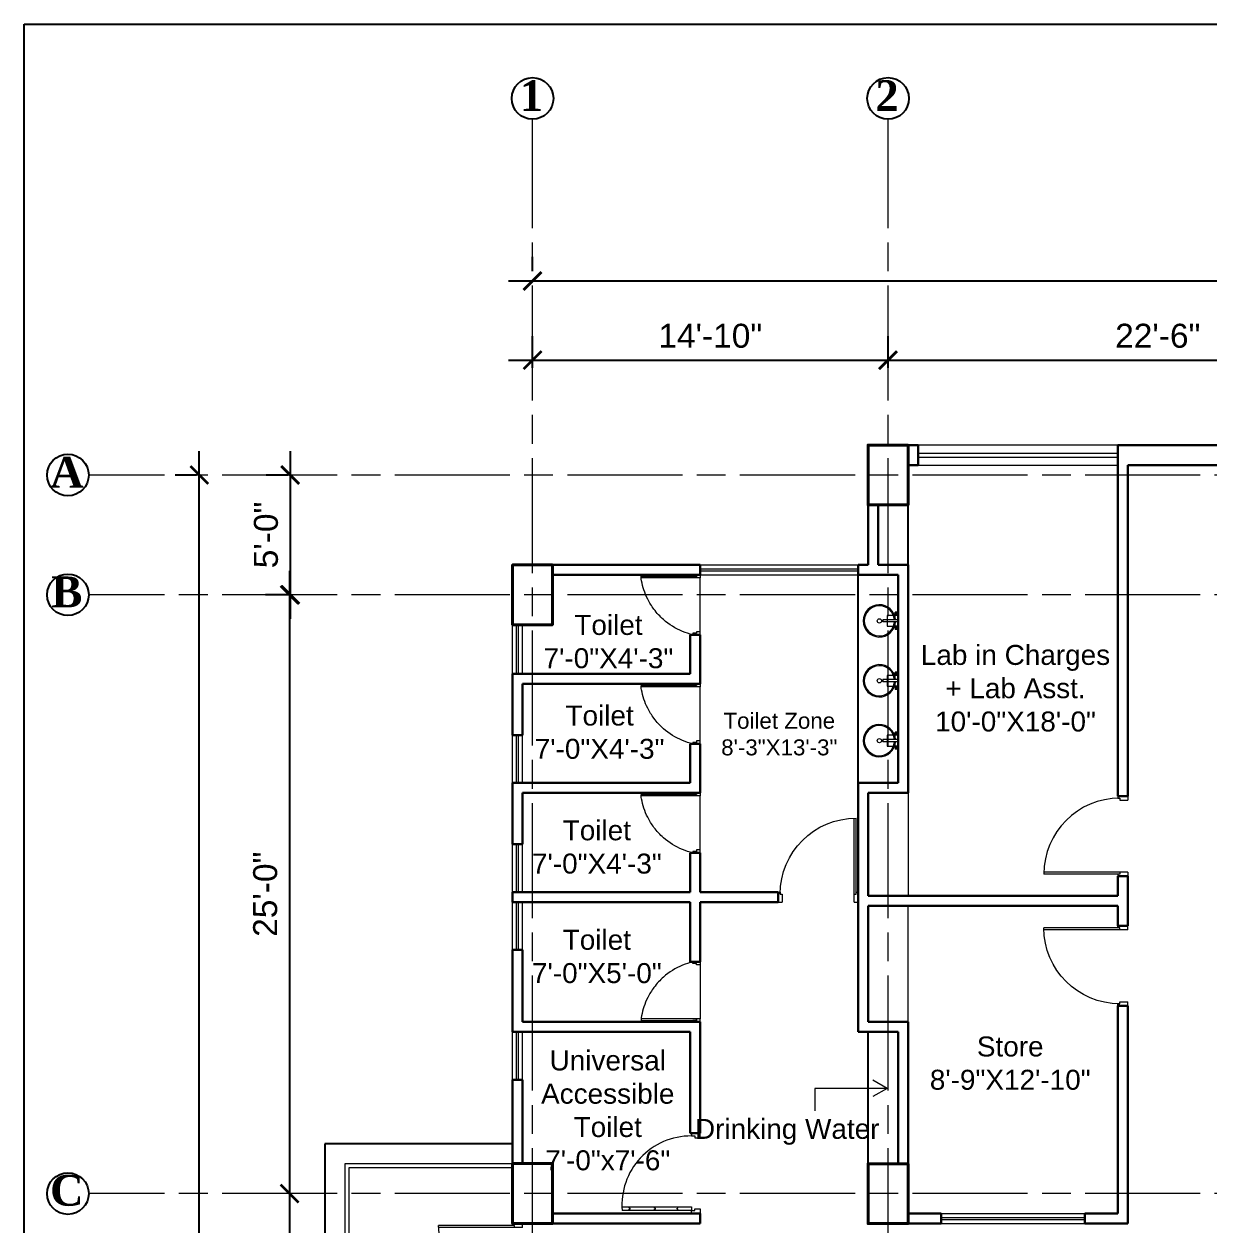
# Model space of a CAD drawing. Header units: inches. Extents: x -12 to 20935469, y -1604 to 24729220.
# Drawn here: x 20863758 to 20864351, y 24724146 to 24724746 of the extents above; entities that cross this region are included whole.
import ezdxf

# ---------------------------------------------------------------- set-up
doc = ezdxf.new("R2010")
doc.units = ezdxf.units.IN
doc.header["$LTSCALE"] = 0.03
doc.header["$MEASUREMENT"] = 0
doc.header["$PDMODE"] = 32
doc.header["$PDSIZE"] = 15
doc.linetypes.add('ACAD_ISO08W100', pattern=[36, 24, -3, 6, -3])
for name, color, linetype, lineweight in [('column', 1, 'Continuous', 40), ('Dim Line', 252, 'Continuous', 13), ('Door', 7, 'Continuous', 18), ('Glass Line', 252, 'Continuous', 9), ('Grid Line', 252, 'Continuous', 18), ('Hatch', 253, 'Continuous', 15), ('Main Wall', 7, 'Continuous', 30), ('STAIR', 46, 'Continuous', 15), ('TOILET FIXTURE', 142, 'Continuous', 5), ('wind.', 150, 'Continuous', 20)]:
    doc.layers.add(name, color=color, linetype=linetype, lineweight=lineweight)
doc.layers.add('TEXT', color=7, linetype='Continuous')
doc.styles.add('2', font='swisscl.ttf')
doc.styles.add('RomanS', font='arial.ttf', dxfattribs={"height": 12})
doc.styles.get("Standard").update_dxf_attribs({"font": 'timesbd.ttf'})
doc.dimstyles.new('Aec_Arch_I', dxfattribs={"dimscale": 96, "dimtxt": 12, "dimasz": 0.09375, "dimexe": 0.125, "dimexo": 0.125, "dimgap": 0.0625, "dimtad": 1, "dimdec": 0, "dimzin": 3, "dimdsep": 46, "dimlunit": 4, "dimtxsty": 'RomanS', "dimblk1": 'ARCHTICK', "dimblk2": 'ARCHTICK', "dimsah": 1, "dimcen": 0.09375, "dimdle": 0.125, "dimadec": 0, "dimazin": 0, "dimtfac": 0.75, "dimtdec": 0, "dimtmove": 2, "dimatfit": 3, "dimldrblk": 'ARCHTICK', "dimfxl": 1, "dimfrac": 1, "dimtolj": 1, "dimtzin": 0, "dimarcsym": 0})

# ---------------------------------------------------------------- blocks, each defined once
blk = doc.blocks.new('$D40')
at = {"layer": 'Door'}
for p, q in [((1, 4), (1, 42)), ((2, 0), (2, 41.99)), ((1, 5), (0, 5)), ((2, 0), (0, 0)), ((2, 4), (1, 4)), ((39, 4), (38, 4)), ((38, 4), (38, 0)), ((40, 0), (38, 0)), ((40, 5), (38.99, 5)), ((39, 5), (39, 4))]:
    blk.add_line(p, q, dxfattribs=at)
blk.add_arc((1, 4), 38, 0, 90, dxfattribs=at)
blk = doc.blocks.new('sssss-flat-876')
at = {"layer": 'Door', "linetype": 'Continuous', "ltscale": 3}
blk.add_line((3666.52, 84027.2), (3666.52, 84055.74), dxfattribs=at)
at = {"layer": 'Door', "linetype": 'Continuous', "ltscale": 3, "extrusion": (-7.21527e-09, -3.35624e-18, 1), "elevation": 0}
for points in [[(3666.52, 84057.2), (3666.52, 84055.74), (3668.35, 84055.74), (3668.35, 84056.47), (3670.18, 84056.47), (3670.18, 84057.2)], [(3668.35, 84055.74), (3696.16, 84055.74), (3696.16, 84056.47), (3668.35, 84056.47)]]:
    blk.add_lwpolyline(points, close=True, dxfattribs=at)
at = {"layer": 'Door', "linetype": 'Continuous', "ltscale": 3, "flags": 128}
blk.add_lwpolyline([(3670.18, 84027.2, 0.04096), (3675.47, 84028.9, 0.082496), (3684.93, 84034.78, 0.052187), (3689.72, 84039.97, 0.043988), (3692.86, 84045.05, 0.036571), (3694.75, 84049.63, 0.034751), (3695.92, 84054.2, 0.011435), (3696.16, 84055.74)], format="xyb", dxfattribs=at)
at = {"layer": 'Door', "linetype": 'Continuous', "ltscale": 3}
blk.add_lwpolyline([(3666.52, 84027.2), (3666.52, 84028.66), (3668.35, 84028.66), (3668.35, 84027.93), (3670.18, 84027.93), (3670.18, 84027.2)], close=True, dxfattribs=at)
blk = doc.blocks.new('Door_45')
at = {"layer": 'Door'}
for p, q in [((1.5, 4.97), (1.5, 43.97)), ((3.5, 44.03), (3.5, 4.97)), ((1.5, 40.03), (2.25, 40.03)), ((2.25, 40.03), (2.25, 39.53)), ((2.25, 39.53), (2.75, 39.53)), ((2.75, 39.53), (2.75, 40.03)), ((2.75, 40.03), (3.5, 40.03)), ((1.5, 25.77), (2.25, 25.77)), ((2.25, 25.77), (2.25, 25.27)), ((2.25, 25.27), (2.75, 25.27)), ((2.75, 25.77), (3.5, 25.77)), ((2.75, 25.27), (2.75, 25.77)), ((1.5, 12.57), (2.25, 12.57)), ((2.25, 12.57), (2.25, 13.07)), ((2.25, 13.07), (2.75, 13.07)), ((2.75, 13.07), (2.75, 12.57)), ((2.75, 12.57), (3.5, 12.57)), ((0, -0.03), (0, 4.97)), ((0, 4.97), (1.5, 4.97)), ((3.5, 4.97), (1.5, 4.97)), ((1.5, 4.97), (1.5, 2.97)), ((1.5, 2.97), (2.5, 2.97)), ((2.5, 2.97), (2.5, -0.03)), ((42.5, 3), (42.5, -0.03)), ((43.5, 3), (42.5, 3)), ((45, 5), (43.5, 5)), ((43.5, 5), (43.5, 3)), ((45, -0.03), (45, 5)), ((2.5, -0.03), (0, -0.03)), ((42.5, -0.03), (45, -0.03))]:
    blk.add_line(p, q, dxfattribs=at)
blk.add_arc((4.66, 5.26), 38.84, 359.62325, 94.66847, dxfattribs=at)
blk = doc.blocks.new('7-flat-72')
at = {"layer": 'Glass Line', "color": 8, "ltscale": 20}
for p, q in [((-64476.55, 376959.41), (-64476.55, 376966.61)), ((-64475.47, 376966.61), (-64476.55, 376966.61)), ((-64475.47, 376959.41), (-64475.47, 376966.61)), ((-64478.71, 376960.49), (-64480.33, 376960.49)), ((-64480.33, 376959.52), (-64480.33, 376960.49)), ((-64478.71, 376959.52), (-64480.33, 376959.52)), ((-64480.33, 376959.05), (-64480.33, 376959.41)), ((-64478.71, 376959.41), (-64480.33, 376959.41)), ((-64478.71, 376959.05), (-64480.33, 376959.05)), ((-64480.28, 376959.52), (-64480.28, 376960.49)), ((-64480.15, 376959.52), (-64480.15, 376960.49)), ((-64480.15, 376959.41), (-64480.15, 376959.52)), ((-64479.92, 376959.52), (-64479.92, 376960.49)), ((-64479.52, 376959.52), (-64479.52, 376960.49)), ((-64479.13, 376959.52), (-64479.13, 376960.49)), ((-64478.9, 376959.52), (-64478.9, 376960.49)), ((-64478.89, 376959.41), (-64478.89, 376959.52)), ((-64478.77, 376959.52), (-64478.77, 376960.49)), ((-64478.71, 376959.52), (-64478.71, 376960.49)), ((-64478.71, 376959.05), (-64478.71, 376959.41)), ((-64475.11, 376959.41), (-64476.91, 376959.41)), ((-64476.91, 376959.05), (-64476.91, 376959.41)), ((-64475.11, 376959.05), (-64476.91, 376959.05)), ((-64475.11, 376959.05), (-64475.11, 376959.41)), ((-64473.31, 376960.49), (-64471.69, 376960.49)), ((-64473.31, 376959.52), (-64473.31, 376960.49)), ((-64473.31, 376959.52), (-64471.69, 376959.52)), ((-64473.31, 376959.05), (-64473.31, 376959.41)), ((-64473.31, 376959.41), (-64471.69, 376959.41)), ((-64473.31, 376959.05), (-64471.69, 376959.05)), ((-64473.26, 376959.52), (-64473.26, 376960.49)), ((-64473.13, 376959.52), (-64473.13, 376960.49)), ((-64473.13, 376959.41), (-64473.13, 376959.52)), ((-64472.9, 376959.52), (-64472.9, 376960.49)), ((-64472.5, 376959.52), (-64472.5, 376960.49)), ((-64472.11, 376959.52), (-64472.11, 376960.49)), ((-64471.88, 376959.52), (-64471.88, 376960.49)), ((-64471.87, 376959.41), (-64471.87, 376959.52)), ((-64471.75, 376959.52), (-64471.75, 376960.49)), ((-64471.69, 376959.52), (-64471.69, 376960.49)), ((-64471.69, 376959.05), (-64471.69, 376959.41))]:
    blk.add_line(p, q, dxfattribs=at)
blk.add_circle((-64476.02, 376968.4, 0), 1.08, dxfattribs=at)
for radius, start, end in [(8.1, 273.83345, 266.18834), (7.55, 274.11503, 265.90676)]:
    blk.add_arc((-64476.02, 376968.4, 0), radius, start, end, dxfattribs=at)
blk = doc.blocks.new('SFSFSFS-flat-72')
at = {"layer": 'TOILET FIXTURE', "ltscale": 0.2}
blk.add_lwpolyline([(-3918.47, -3608.1), (-3918.47, -3602.7), (-3923.87, -3602.7), (-3923.87, -3608.1)], close=True, dxfattribs=at)
at = {"layer": 'TOILET FIXTURE', "ltscale": 20}
blk.add_blockref('7-flat-72', (60554.84, -380567.16), dxfattribs=at)
blk = doc.blocks.new('_ArchTick')
at = {"color": 0, "linetype": 'ByBlock', "lineweight": 35, "const_width": 0.15}
blk.add_lwpolyline([(-0.5, -0.5), (0.5, 0.5)], dxfattribs=at)
blk = doc.blocks.new('*D14')
at = {"layer": 'Defpoints', "color": 0, "transparency": 16777216}
for p in [(20831126.28, 24724578.17), (20830948.31, 24724562.27), (20831126.28, 24724562.27)]:
    blk.add_point(p, dxfattribs=at)
at = {"layer": 'Dim Line', "color": 0, "lineweight": -2, "transparency": 16777216}
for p, q in [((20830948.31, 24724574.27), (20830948.31, 24724590.17)), ((20831126.28, 24724574.27), (20831126.28, 24724590.17)), ((20830936.31, 24724578.17), (20831138.28, 24724578.17))]:
    blk.add_line(p, q, dxfattribs=at)
at = {"layer": 'Dim Line', "color": 0, "lineweight": -2, "transparency": 16777216, "xscale": 9, "yscale": 9, "zscale": 9, "rotation": 180}
blk.add_blockref('_ArchTick', (20830948.31, 24724578.17), dxfattribs=at)
at = {"layer": 'Dim Line', "color": 0, "lineweight": -2, "transparency": 16777216, "xscale": 9, "yscale": 9, "zscale": 9}
blk.add_blockref('_ArchTick', (20831126.28, 24724578.17), dxfattribs=at)
at = {"layer": 'Dim Line', "color": 0, "transparency": 16777216, "insert": (20831037.29, 24724590.29), "char_height": 12, "attachment_point": 5, "style": 'RomanS'}
blk.add_mtext('\\A1;14\'-10"', dxfattribs=at)
blk = doc.blocks.new('*D7')
at = {"layer": 'Defpoints', "color": 0, "transparency": 16777216}
for p in [(20831396.28, 24724578.17), (20831396.28, 24724578.17), (20831126.28, 24724562.27)]:
    blk.add_point(p, dxfattribs=at)
at = {"layer": 'Dim Line', "color": 0, "lineweight": -2, "transparency": 16777216}
for p, q in [((20831126.28, 24724574.27), (20831126.28, 24724590.17)), ((20831114.28, 24724578.17), (20831408.28, 24724578.17))]:
    blk.add_line(p, q, dxfattribs=at)
at = {"layer": 'Dim Line', "color": 0, "lineweight": -2, "transparency": 16777216, "xscale": 9, "yscale": 9, "zscale": 9, "rotation": 180}
blk.add_blockref('_ArchTick', (20831126.28, 24724578.17), dxfattribs=at)
at = {"layer": 'Dim Line', "color": 0, "lineweight": -2, "transparency": 16777216, "xscale": 9, "yscale": 9, "zscale": 9}
blk.add_blockref('_ArchTick', (20831396.28, 24724578.17), dxfattribs=at)
at = {"layer": 'Dim Line', "color": 0, "transparency": 16777216, "insert": (20831261.28, 24724590.29), "char_height": 12, "attachment_point": 5, "style": 'RomanS'}
blk.add_mtext('\\A1;22\'-6"', dxfattribs=at)
blk = doc.blocks.new('*D13')
at = {"layer": 'Defpoints', "color": 0, "transparency": 16777216}
for p in [(20832951.75, 24724617.81), (20830948.31, 24724610.75), (20832951.75, 24724610.75)]:
    blk.add_point(p, dxfattribs=at)
at = {"layer": 'Dim Line', "color": 0, "lineweight": -2, "transparency": 16777216}
for p, q in [((20830948.31, 24724622.75), (20830948.31, 24724629.81)), ((20832951.75, 24724622.75), (20832951.75, 24724629.81)), ((20830936.31, 24724617.81), (20832963.75, 24724617.81))]:
    blk.add_line(p, q, dxfattribs=at)
at = {"layer": 'Dim Line', "color": 0, "lineweight": -2, "transparency": 16777216, "xscale": 9, "yscale": 9, "zscale": 9, "rotation": 180}
blk.add_blockref('_ArchTick', (20830948.31, 24724617.81), dxfattribs=at)
at = {"layer": 'Dim Line', "color": 0, "lineweight": -2, "transparency": 16777216, "xscale": 9, "yscale": 9, "zscale": 9}
blk.add_blockref('_ArchTick', (20832951.75, 24724617.81), dxfattribs=at)
at = {"layer": 'Dim Line', "color": 0, "transparency": 16777216, "insert": (20831950.03, 24724629.94), "char_height": 12, "attachment_point": 5, "style": 'RomanS'}
blk.add_mtext('\\A1;166\'-11"', dxfattribs=at)
blk = doc.blocks.new('*D15')
at = {"layer": 'Defpoints', "color": 0, "transparency": 16777216}
for p in [(20830837.98, 24724520.61), (20830827.05, 24724460.62), (20830837.98, 24724460.62)]:
    blk.add_point(p, dxfattribs=at)
at = {"layer": 'Dim Line', "color": 0, "lineweight": -2, "transparency": 16777216}
for p, q in [((20830827.05, 24724532.61), (20830827.05, 24724448.62)), ((20830825.98, 24724520.61), (20830815.05, 24724520.61)), ((20830825.98, 24724460.62), (20830815.05, 24724460.62))]:
    blk.add_line(p, q, dxfattribs=at)
at = {"layer": 'Dim Line', "color": 0, "lineweight": -2, "transparency": 16777216, "xscale": 9, "yscale": 9, "zscale": 9}
for p, rotation in [((20830827.05, 24724520.61), 90), ((20830827.05, 24724460.62), 270)]:
    blk.add_blockref('_ArchTick', p, dxfattribs=dict(at, rotation=rotation))
at = {"layer": 'Dim Line', "color": 0, "transparency": 16777216, "insert": (20830814.93, 24724490.61), "char_height": 12, "attachment_point": 5, "rotation": 90, "style": 'RomanS'}
blk.add_mtext('\\A1;5\'-0"', dxfattribs=at)
blk = doc.blocks.new('*D16')
at = {"layer": 'Defpoints', "color": 0, "transparency": 16777216}
for p in [(20830837.98, 24724460.62), (20830826.68, 24724160.75), (20830826.68, 24724160.75)]:
    blk.add_point(p, dxfattribs=at)
at = {"layer": 'Dim Line', "color": 0, "lineweight": -2, "transparency": 16777216}
for p, q in [((20830826.68, 24724472.62), (20830826.68, 24724148.75)), ((20830825.98, 24724460.62), (20830814.68, 24724460.62)), ((20830838.68, 24724160.75), (20830838.68, 24724160.75))]:
    blk.add_line(p, q, dxfattribs=at)
at = {"layer": 'Dim Line', "color": 0, "lineweight": -2, "transparency": 16777216, "xscale": 9, "yscale": 9, "zscale": 9}
for p, rotation in [((20830826.68, 24724460.62), 90), ((20830826.68, 24724160.75), 270)]:
    blk.add_blockref('_ArchTick', p, dxfattribs=dict(at, rotation=rotation))
at = {"layer": 'Dim Line', "color": 0, "transparency": 16777216, "insert": (20830814.55, 24724310.68), "char_height": 12, "attachment_point": 5, "rotation": 90, "style": 'RomanS'}
blk.add_mtext('\\A1;25\'-0"', dxfattribs=at)
blk = doc.blocks.new('*D17')
at = {"layer": 'Defpoints', "color": 0, "transparency": 16777216}
for p in [(20830826.68, 24724160.75), (20830826.68, 24724010.75), (20830826.68, 24724010.75)]:
    blk.add_point(p, dxfattribs=at)
at = {"layer": 'Dim Line', "color": 0, "lineweight": -2, "transparency": 16777216}
for p, q in [((20830826.68, 24724172.75), (20830826.68, 24723998.75)), ((20830838.68, 24724160.75), (20830838.68, 24724160.75)), ((20830838.68, 24724010.75), (20830838.68, 24724010.75))]:
    blk.add_line(p, q, dxfattribs=at)
at = {"layer": 'Dim Line', "color": 0, "lineweight": -2, "transparency": 16777216, "xscale": 9, "yscale": 9, "zscale": 9}
for p, rotation in [((20830826.68, 24724160.75), 90), ((20830826.68, 24724010.75), 270)]:
    blk.add_blockref('_ArchTick', p, dxfattribs=dict(at, rotation=rotation))
at = {"layer": 'Dim Line', "color": 0, "transparency": 16777216, "insert": (20830814.55, 24724085.75), "char_height": 12, "attachment_point": 5, "rotation": 90, "style": 'RomanS'}
blk.add_mtext('\\A1;12\'-6"', dxfattribs=at)
blk = doc.blocks.new('*D20')
at = {"layer": 'Defpoints', "color": 0, "transparency": 16777216}
for p in [(20830781.52, 24724520.61), (20830792.16, 24724520.61), (20830792.16, 24723648.75)]:
    blk.add_point(p, dxfattribs=at)
at = {"layer": 'Dim Line', "color": 0, "lineweight": -2, "transparency": 16777216}
for p, q in [((20830781.52, 24723636.75), (20830781.52, 24724532.61)), ((20830780.16, 24724520.61), (20830769.52, 24724520.61)), ((20830780.16, 24723648.75), (20830769.52, 24723648.75))]:
    blk.add_line(p, q, dxfattribs=at)
at = {"layer": 'Dim Line', "color": 0, "lineweight": -2, "transparency": 16777216, "xscale": 9, "yscale": 9, "zscale": 9}
for p, rotation in [((20830781.52, 24724520.61), 90), ((20830781.52, 24723648.75), 270)]:
    blk.add_blockref('_ArchTick', p, dxfattribs=dict(at, rotation=rotation))
at = {"layer": 'Dim Line', "color": 0, "transparency": 16777216, "insert": (20830769.39, 24724084.68), "char_height": 12, "attachment_point": 5, "rotation": 90, "style": 'RomanS'}
blk.add_mtext('\\A1;72\'-8"', dxfattribs=at)
blk = doc.blocks.new('fff')
at = {"layer": 'Grid Line', "color": 252, "linetype": 'ACAD_ISO08W100', "lineweight": 9, "ltscale": 80, "true_color": 0x939598}
for p, q in [((20830948.31, 24723521.1), (20830948.31, 24724698.78)), ((20831126.28, 24723521.11), (20831126.28, 24724698.79)), ((20833096.95, 24724520.61), (20830726.15, 24724520.61)), ((20833096.95, 24724460.62), (20830726.15, 24724460.62)), ((20833096.95, 24724160.75), (20830726.15, 24724160.75))]:
    blk.add_line(p, q, dxfattribs=at)
at = {"layer": 'Dim Line'}
for base, p1, p2, picture, middle in [((20832951.75, 24724617.81), (20830948.31, 24724610.75), (20832951.75, 24724610.75), '*D13', (20831950.03, 24724629.94)), ((20831126.28, 24724578.17), (20830948.31, 24724562.27), (20831126.28, 24724562.27), '*D14', (20831037.29, 24724590.29)), ((20831396.28, 24724578.17), (20831126.28, 24724562.27), (20831396.28, 24724578.17), '*D7', (20831261.28, 24724590.29))]:
    dim = blk.add_linear_dim(base=base, p1=p1, p2=p2, dimstyle='Aec_Arch_I', dxfattribs=at)
    dim.commit()
    dim.dimension.update_dxf_attribs({"geometry": picture, "text_midpoint": middle})
for base, p1, p2, picture, middle in [((20830781.52, 24724520.61), (20830792.16, 24723648.75), (20830792.16, 24724520.61), '*D20', (20830769.39, 24724084.68)), ((20830827.05, 24724460.62), (20830837.98, 24724520.61), (20830837.98, 24724460.62), '*D15', (20830814.93, 24724490.61)), ((20830826.68, 24724160.75), (20830837.98, 24724460.62), (20830826.68, 24724160.75), '*D16', (20830814.55, 24724310.68)), ((20830826.68, 24724010.75), (20830826.68, 24724160.75), (20830826.68, 24724010.75), '*D17', (20830814.55, 24724085.75))]:
    dim = blk.add_linear_dim(base=base, p1=p1, p2=p2, angle=90, dimstyle='Aec_Arch_I', dxfattribs=at)
    dim.commit()
    dim.dimension.update_dxf_attribs({"geometry": picture, "text_midpoint": middle})

msp = doc.modelspace()

# ---------------------------------------------------------------- linework, layer by layer
for p, q in [((20864200.5, 24724475.62), (20864200.5, 24724505.6)), ((20864002.53, 24724475.62), (20864002.53, 24724475.62)), ((20864175.5, 24724366.39), (20864175.5, 24724470.62)), ((20864180.5, 24724175.73), (20864180.5, 24724241.77)), ((20863908.53, 24724185.73), (20863908.53, 24723635.74)), ((20864002.53, 24724185.73), (20863908.53, 24724185.73)), ((20864091.5, 24724150.78), (20864096.5, 24724150.78))]:
    msp.add_line(p, q)
at = {"layer": 'column', "lineweight": 40, "ltscale": 20}
for points in [[(20864200.5, 24724535.62), (20864180.5, 24724535.62), (20864180.5, 24724505.62), (20864200.5, 24724505.62)], [(20864022.53, 24724475.62), (20864002.53, 24724475.62), (20864002.53, 24724445.62), (20864022.53, 24724445.62)], [(20864022.53, 24724175.75), (20864002.53, 24724175.75), (20864002.53, 24724145.75), (20864022.53, 24724145.75)], [(20864200.5, 24724175.73), (20864180.5, 24724175.73), (20864180.5, 24724145.75), (20864200.5, 24724145.75)]]:
    msp.add_lwpolyline(points, close=True, dxfattribs=at)
at = {"layer": 'Defpoints'}
msp.add_lwpolyline([(20863758, 24724746.49), (20866196.87, 24724746.49), (20866196.87, 24723287.97), (20863758, 24723287.97)], close=True, dxfattribs=at)
at = {"layer": 'Hatch', "lineweight": 5}
for p, q in [((20864200.5, 24724361.39), (20864200.5, 24724309.79)), ((20864200.5, 24724246.77), (20864200.5, 24724304.79))]:
    msp.add_line(p, q, dxfattribs=at)
at = {"layer": 'Main Wall'}
for p, q in [((20864445.5, 24724535.62), (20864305.5, 24724535.62)), ((20864305.5, 24724359.79), (20864305.5, 24724535.62)), ((20864310.5, 24724525.6), (20864445.5, 24724525.63)), ((20864310.5, 24724359.79), (20864310.5, 24724525.62)), ((20864180.5, 24724475.62), (20864180.5, 24724505.62)), ((20864185.5, 24724475.62), (20864185.5, 24724505.62)), ((20864022.53, 24724475.62), (20864096.5, 24724475.62)), ((20864022.53, 24724470.62), (20864096.5, 24724470.62)), ((20864096.5, 24724470.62), (20864096.5, 24724475.62)), ((20864175.5, 24724475.62), (20864180.5, 24724475.62)), ((20864175.5, 24724470.62), (20864175.5, 24724475.62)), ((20864175.5, 24724470.62), (20864195.5, 24724470.62)), ((20864185.5, 24724475.62), (20864200.5, 24724475.62)), ((20864195.5, 24724366.39), (20864195.5, 24724470.62)), ((20864200.5, 24724361.39), (20864200.5, 24724475.62)), ((20864091.5, 24724440.62), (20864096.5, 24724440.62)), ((20864091.5, 24724440.62), (20864091.5, 24724421)), ((20864091.5, 24724421), (20864002.53, 24724421)), ((20864002.53, 24724390.39), (20864002.53, 24724421)), ((20864096.5, 24724416), (20864007.53, 24724416)), ((20864007.53, 24724390.39), (20864002.53, 24724390.39)), ((20864091.5, 24724386), (20864091.5, 24724366.39)), ((20864096.5, 24724386), (20864091.5, 24724386)), ((20864091.5, 24724366.39), (20864002.53, 24724366.39)), ((20864002.53, 24724335.77), (20864002.53, 24724366.39)), ((20864175.5, 24724311.77), (20864175.5, 24724366.39)), ((20864175.5, 24724366.39), (20864195.5, 24724366.39)), ((20864007.53, 24724361.39), (20864007.53, 24724335.77)), ((20864096.5, 24724361.39), (20864007.53, 24724361.39)), ((20864180.5, 24724309.79), (20864180.5, 24724361.39)), ((20864180.5, 24724361.39), (20864200.5, 24724361.39)), ((20864310.5, 24724359.79), (20864305.5, 24724359.79)), ((20864007.53, 24724335.77), (20864002.53, 24724335.77)), ((20864096.5, 24724331.39), (20864091.5, 24724331.39)), ((20864305.5, 24724319.79), (20864305.5, 24724309.79)), ((20864310.5, 24724319.79), (20864305.5, 24724319.79)), ((20864310.5, 24724319.79), (20864310.5, 24724294.79)), ((20864002.53, 24724311.77), (20864091.5, 24724311.77)), ((20864002.53, 24724306.77), (20864002.53, 24724311.77)), ((20864135.5, 24724306.77), (20864135.5, 24724311.77)), ((20864175.5, 24724241.77), (20864175.5, 24724311.77)), ((20864305.5, 24724309.79), (20864180.5, 24724309.79)), ((20864091.5, 24724306.77), (20864002.53, 24724306.77)), ((20864091.5, 24724276.77), (20864091.5, 24724306.77)), ((20864096.5, 24724276.77), (20864096.5, 24724306.77)), ((20864135.5, 24724306.77), (20864096.5, 24724306.77)), ((20864305.5, 24724304.79), (20864180.5, 24724304.79)), ((20864180.5, 24724246.77), (20864180.5, 24724304.79)), ((20864305.5, 24724304.79), (20864305.5, 24724294.79)), ((20864310.5, 24724294.79), (20864305.5, 24724294.79)), ((20864007.53, 24724282.77), (20864002.53, 24724282.77)), ((20864007.53, 24724282.77), (20864007.53, 24724246.77)), ((20864096.5, 24724276.77), (20864091.5, 24724276.77)), ((20864305.5, 24724150.75), (20864305.5, 24724254.79)), ((20864310.5, 24724254.79), (20864305.5, 24724254.79)), ((20864310.5, 24724145.75), (20864310.5, 24724254.79)), ((20864007.53, 24724246.77), (20864096.5, 24724246.77)), ((20864091.5, 24724190.93), (20864091.5, 24724241.77)), ((20864096.5, 24724190.93), (20864096.5, 24724246.77)), ((20864175.5, 24724241.77), (20864195.5, 24724241.77)), ((20864180.5, 24724246.77), (20864200.5, 24724246.77)), ((20864195.5, 24724175.75), (20864195.5, 24724241.77)), ((20864200.5, 24724175.75), (20864200.5, 24724246.77)), ((20864002.53, 24724175.75), (20864002.53, 24724217.77)), ((20864007.53, 24724217.77), (20864002.53, 24724217.77)), ((20864096.5, 24724190.93), (20864091.5, 24724190.93)), ((20864096.5, 24724150.78), (20864022.53, 24724150.78)), ((20864096.5, 24724145.75), (20864022.53, 24724145.75)), ((20864096.5, 24724150.78), (20864096.5, 24724145.75)), ((20864200.5, 24724150.75), (20864217, 24724150.75)), ((20864200.5, 24724145.75), (20864217, 24724145.75)), ((20864217, 24724150.75), (20864217, 24724145.75)), ((20864289, 24724150.75), (20864305.5, 24724150.75)), ((20864289, 24724150.75), (20864289, 24724145.75)), ((20864289, 24724145.75), (20864310.5, 24724145.75))]:
    msp.add_line(p, q, dxfattribs=at)
msp.add_lwpolyline([(20864200.5, 24724535.61), (20864205.51, 24724535.61), (20864205.51, 24724525.62), (20864200.5, 24724525.62)], close=True, dxfattribs=at)
for points in [[(20864096.5, 24724440.62), (20864096.5, 24724416)], [(20864007.53, 24724416), (20864007.53, 24724390.39)], [(20864096.5, 24724386), (20864096.5, 24724361.39)], [(20864091.5, 24724331.39), (20864091.5, 24724311.77)], [(20864096.5, 24724331.39), (20864096.5, 24724311.77)], [(20864096.5, 24724311.77), (20864135.5, 24724311.77)], [(20864091.5, 24724241.77), (20864002.53, 24724241.77), (20864002.53, 24724282.77)], [(20864007.53, 24724217.77), (20864007.53, 24724175.75)]]:
    msp.add_lwpolyline(points, dxfattribs=at)
at = {"layer": 'STAIR', "color": 253, "lineweight": 5}
for p, q in [((20864190.1, 24724213.46), (20864182.8, 24724217.5)), ((20864190.1, 24724213.46), (20864153.87, 24724213.46)), ((20864153.87, 24724213.46), (20864153.87, 24724202.22)), ((20864190.1, 24724213.46), (20864182.8, 24724209.43)), ((20863918.53, 24724175.73), (20863918.53, 24723635.74)), ((20864002.53, 24724175.73), (20863918.53, 24724175.73)), ((20863920.53, 24724173.73), (20863920.53, 24723635.74)), ((20864002.53, 24724173.73), (20863920.53, 24724173.73))]:
    msp.add_line(p, q, dxfattribs=at)
at = {"layer": 'TEXT'}
for centre in [(20864012.53, 24724709.2), (20864190.5, 24724709.21), (20863779.95, 24724520.61), (20863779.95, 24724460.62), (20863779.95, 24724160.75)]:
    msp.add_circle(centre, 10.42, dxfattribs=at)
at = {"layer": 'wind.'}
for p, q in [((20864200.5, 24724531.58), (20864200.5, 24724531.58)), ((20864205.5, 24724531.62), (20864205.51, 24724531.62)), ((20864200.5, 24724529.58), (20864200.5, 24724529.58)), ((20864205.5, 24724529.62), (20864205.51, 24724529.62))]:
    msp.add_line(p, q, dxfattribs=at)
at = {"layer": 'wind.', "lineweight": 5}
for p, q in [((20864305.5, 24724535.62), (20864205.51, 24724535.62)), ((20864205.51, 24724531.58), (20864305.5, 24724531.6)), ((20864205.51, 24724529.58), (20864305.5, 24724529.6)), ((20864205.51, 24724525.62), (20864305.5, 24724525.6)), ((20864096.5, 24724475.62), (20864175.5, 24724475.62)), ((20864096.5, 24724473.62), (20864175.5, 24724473.62)), ((20864096.5, 24724472.62), (20864175.5, 24724472.62)), ((20864096.5, 24724470.62), (20864175.5, 24724470.62)), ((20864002.53, 24724420.99), (20864002.53, 24724445.61)), ((20864004.53, 24724420.99), (20864004.53, 24724445.61)), ((20864005.53, 24724420.99), (20864005.53, 24724445.61)), ((20864007.53, 24724420.99), (20864007.53, 24724445.61)), ((20864002.53, 24724366.39), (20864002.53, 24724390.39)), ((20864004.53, 24724366.39), (20864004.53, 24724390.39)), ((20864005.53, 24724366.39), (20864005.53, 24724390.39)), ((20864007.53, 24724366.39), (20864007.53, 24724390.39)), ((20864002.53, 24724311.77), (20864002.53, 24724335.77)), ((20864004.53, 24724311.77), (20864004.53, 24724335.77)), ((20864005.53, 24724311.77), (20864005.53, 24724335.77)), ((20864007.53, 24724311.77), (20864007.53, 24724335.77)), ((20864002.53, 24724282.77), (20864002.53, 24724306.77)), ((20864004.53, 24724282.77), (20864004.53, 24724306.77)), ((20864005.53, 24724282.77), (20864005.53, 24724306.77)), ((20864007.53, 24724282.77), (20864007.53, 24724306.77)), ((20864002.53, 24724217.77), (20864002.53, 24724241.77)), ((20864004.53, 24724217.77), (20864004.53, 24724241.77)), ((20864005.53, 24724217.77), (20864005.53, 24724241.77)), ((20864007.53, 24724217.77), (20864007.53, 24724241.77)), ((20864217, 24724150.75), (20864289, 24724150.75)), ((20864217, 24724148.75), (20864289, 24724148.75)), ((20864217, 24724147.75), (20864289, 24724147.75)), ((20864217, 24724145.75), (20864303, 24724145.75))]:
    msp.add_line(p, q, dxfattribs=at)

# ---------------------------------------------------------------- block references
msp.add_blockref('fff', (33064.22, 0))
at = {"layer": 'Door', "ltscale": 20, "xscale": -1}
for p in [(20867763.03, 24640413.42), (20867763.03, 24640358.8), (20867763.03, 24640304.18)]:
    msp.add_blockref('sssss-flat-876', p, dxfattribs=at)
at = {"layer": 'Door', "rotation": 90.00000000000001}
msp.add_blockref('$D40', (20864310.5, 24724319.79), dxfattribs=at)
at = {"layer": 'Door', "xscale": -1}
msp.add_blockref('$D40', (20864175.5, 24724306.77), dxfattribs=at)
at = {"layer": 'Door', "xscale": -1, "rotation": 90}
for p in [(20864310.5, 24724294.79), (20864007.53, 24724145.75)]:
    msp.add_blockref('$D40', p, dxfattribs=at)
at = {"layer": 'Door', "ltscale": 20, "rotation": 180}
msp.add_blockref('sssss-flat-876', (20867763.03, 24808303.97), dxfattribs=at)
at = {"layer": 'Door', "color": 250, "ltscale": 20, "xscale": 0.8888888888759539, "yscale": 0.8888888888759539, "zscale": 0.8888888888759539, "rotation": 90.00000000000001}
msp.add_blockref('Door_45', (20864096.47, 24724150.93), dxfattribs=at)
at = {"layer": 'TOILET FIXTURE', "ltscale": 20, "rotation": 90.00000000000001}
for p in [(20860587.4, 24728368.76), (20860587.4, 24728338.76), (20860587.4, 24728308.76)]:
    msp.add_blockref('SFSFSFS-flat-72', p, dxfattribs=at)

# ---------------------------------------------------------------- texts
at = {"layer": 'TEXT', "char_height": 15.435, "width": 227.4581, "attachment_point": 8, "rotation": 0}
for s, insert in [('\\A1;1', (20864012.02, 24724702.9)), ('\\A1;2', (20864189.99, 24724702.91)), ('\\A1;A', (20863779.44, 24724514.31)), ('\\A1;B', (20863779.44, 24724454.32)), ('\\A1;C', (20863779.44, 24724154.45))]:
    msp.add_mtext(s, dxfattribs=dict(at, insert=insert))
at = {"layer": 'TEXT', "color": 30, "lineweight": 5, "ltscale": 20, "attachment_point": 2, "style": '2'}
for s, width, gutter_width, insert, char_height in [('{\\fArial|b0|i0|c0|p34;\\C0;Toilet \\P7\'-0"X4\'-3"}', 104.7597, 0.5, (20864050.54, 24724450.54), 10), ('{\\fArial|b0|i0|c0|p34;\\C0;Lab in Charges + Lab Asst. \\P10\'-0"X18\'-0"}', 104.7597, 0.5, (20864254.28, 24724435.52), 10), ('{\\fArial|b0|i0|c0|p34;\\C0;Toilet \\P7\'-0"X4\'-3"}', 104.7597, 0.5, (20864046.11, 24724405.16), 10), ('{\\fArial|b0|i0|c0|p34;\\C0;Toilet Zone\\P8\'-3"X13\'-3"}', 104.7597, 0.5, (20864136.05, 24724401.56), 8), ('{\\fArial|b0|i0|c0|p34;\\C0;Toilet \\P7\'-0"X4\'-3"}', 104.7597, 0.5, (20864044.73, 24724347.69), 10), ('{\\fArial|b0|i0|c0|p34;\\C0;Toilet \\P7\'-0"X5\'-0"}', 104.7597, 0.5, (20864044.73, 24724292.85), 10), ('{\\fArial|b0|i0|c0|p34;\\C0;Store\\P8\'-9"X12\'-10"}', 104.7597, 0.5, (20864251.64, 24724239.43), 10), ('{\\fArial|b0|i0|c0|p34;\\C0;Universal Accessible Toilet\\P7\'-0"x7\'-6"}', 89.0955, 0.35, (20864050.19, 24724232.43), 10), ('\\pxsm1;{\\fArial|b0|i0|c0|p34;\\C0;Drinking Water }', 88.5626, 0.282, (20864140.02, 24724198.17), 10)]:
    msp.add_mtext_dynamic_manual_height_columns(s, width=width, gutter_width=gutter_width, heights=[0], dxfattribs=dict(at, insert=insert, char_height=char_height))

doc.saveas('drawing.dxf')
